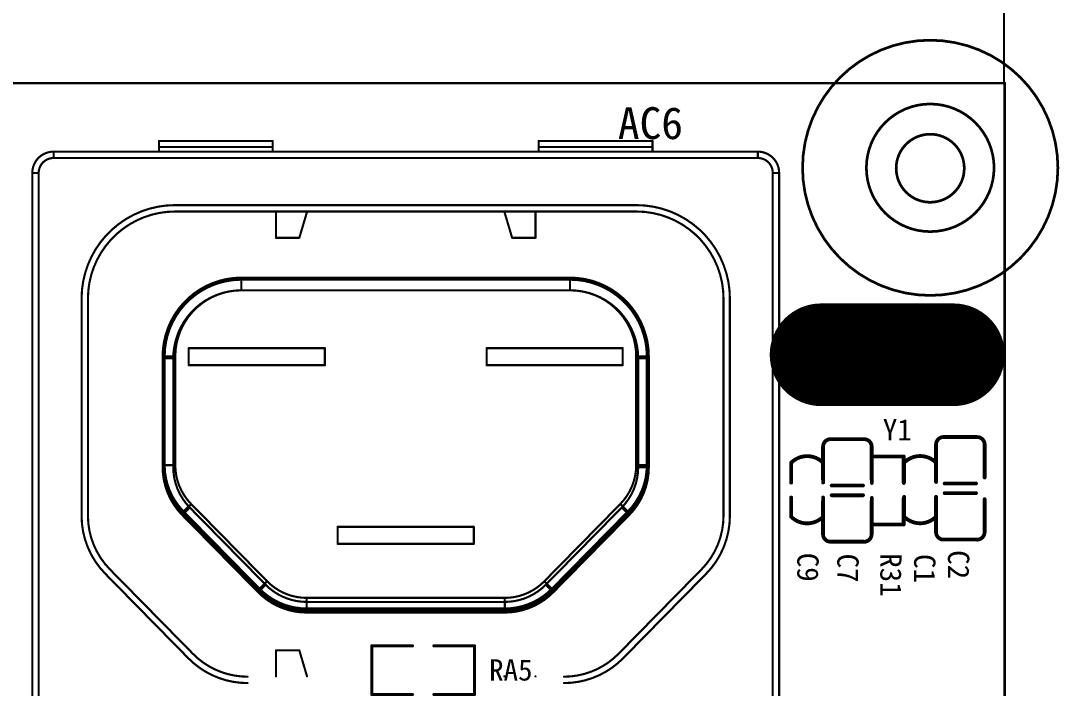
# Model space of a CAD drawing. Extents: x 780 to 1278, y 406 to 602.
# Drawn here: x 1119.8 to 1168.6, y 539.16 to 570.54 of the extents above; entities that cross this region are included whole.
import ezdxf

# ---------------------------------------------------------------- set-up
doc = ezdxf.new("R2010")
doc.units = 0
doc.header["$MEASUREMENT"] = 0
doc.layers.get('0').update_dxf_attribs({"linetype": 'CONTINUOUS'})
doc.layers.get('Defpoints').update_dxf_attribs({"linetype": 'CONTINUOUS'})
doc.layers.add('KEEPOUTLAYER', color=6, linetype='CONTINUOUS')
doc.layers.add('TOPOVERLAY', color=7, linetype='CONTINUOUS')
doc.styles.get("Standard").update_dxf_attribs({"font": ''})
doc.styles.get('Standard').set_extended_font_data('SimSun')
doc.dimstyles.get("Standard").update_dxf_attribs({"dimtxt": 0.18, "dimasz": 0.18, "dimexe": 0.18, "dimexo": 0.0625, "dimgap": 0.09, "dimtad": 0, "dimtih": 1, "dimtoh": 1, "dimdec": 4, "dimzin": 0, "dimdsep": 46, "dimtxsty": 'Standard', "dimcen": 0.09, "dimadec": 0, "dimazin": 0, "dimtfac": 1, "dimtdec": 4, "dimtofl": 0, "dimtmove": 0, "dimatfit": 0, "dimfxl": 1, "dimtolj": 1, "dimtzin": 0, "dimarcsym": 0})

# ---------------------------------------------------------------- blocks, each defined once
blk = doc.blocks.new('0603C_27')
at = {"layer": 'TOPOVERLAY', "const_width": 0.18}
for points in [[(-0.75, 1.283, -0.414214), (0.75, 1.283)], [(0.75, -1.257, -0.414214), (-0.75, -1.257)]]:
    blk.add_lwpolyline(points, format="xyb", dxfattribs=at)
for points in [[(-0.75, 1.283), (-0.75, 0.35)], [(0.75, 1.283), (0.75, 0.35)], [(-0.75, -0.35), (-0.75, -1.257)], [(0.75, -0.35), (0.75, -1.257)]]:
    blk.add_lwpolyline(points, dxfattribs=at)
at = {"layer": 'TOPOVERLAY', "const_width": 0.09}
for points in [[(-0.795, 1.283, 1), (-0.705, 1.283, 1)], [(-0.795, 1.283, 1), (-0.705, 1.283, 1)], [(0.705, 1.283, 1), (0.795, 1.283, 1)], [(0.705, 1.283, 1), (0.795, 1.283, 1)], [(-0.795, 0.35, 1), (-0.705, 0.35, 1)], [(0.705, 0.35, 1), (0.795, 0.35, 1)], [(-0.795, -0.35, 1), (-0.705, -0.35, 1)], [(0.705, -0.35, 1), (0.795, -0.35, 1)], [(-0.795, -1.257, 1), (-0.705, -1.257, 1)], [(-0.795, -1.257, 1), (-0.705, -1.257, 1)], [(0.705, -1.257, 1), (0.795, -1.257, 1)], [(0.705, -1.257, 1), (0.795, -1.257, 1)]]:
    blk.add_lwpolyline(points, format="xyb", close=True, dxfattribs=at)
blk = doc.blocks.new('0805C_28')
at = {"layer": 'TOPOVERLAY', "const_width": 0.178}
for points in [[(-2.41, 0.79, -0.414214), (-2.057, 1.143)], [(2.06, 1.14, -0.414214), (2.413, 0.787)], [(-2.06, -1.14, -0.414214), (-2.413, -0.787)], [(2.41, -0.79, -0.414214), (2.057, -1.143)]]:
    blk.add_lwpolyline(points, format="xyb", dxfattribs=at)
for points in [[(-2.057, 1.143), (-0.508, 1.143)], [(0.508, 1.143), (2.06, 1.143)], [(-2.41, 0.79), (-2.41, -0.785)], [(-0.229, 0.737), (-0.229, -0.737)], [(0.229, 0.737), (0.229, -0.737)], [(2.413, 0.787), (2.413, -0.787)], [(-2.06, -1.143), (-0.508, -1.143)], [(0.508, -1.143), (2.057, -1.143)]]:
    blk.add_lwpolyline(points, dxfattribs=at)
at = {"layer": 'TOPOVERLAY', "const_width": 0.0889}
for points in [[(-2.102, 1.143, 1), (-2.013, 1.143, 1)], [(-2.102, 1.143, 1), (-2.013, 1.143, 1)], [(-0.552, 1.143, 1), (-0.464, 1.143, 1)], [(0.464, 1.143, 1), (0.552, 1.143, 1)], [(2.016, 1.143, 1), (2.105, 1.143, 1)], [(2.016, 1.14, 1), (2.105, 1.14, 1)], [(-2.455, 0.79, 1), (-2.366, 0.79, 1)], [(-2.455, 0.79, 1), (-2.366, 0.79, 1)], [(-0.273, 0.737, 1), (-0.184, 0.737, 1)], [(0.184, 0.737, 1), (0.273, 0.737, 1)], [(2.369, 0.787, 1), (2.457, 0.787, 1)], [(2.369, 0.787, 1), (2.457, 0.787, 1)], [(-2.457, -0.787, 1), (-2.369, -0.787, 1)], [(-2.455, -0.785, 1), (-2.366, -0.785, 1)], [(-0.273, -0.737, 1), (-0.184, -0.737, 1)], [(0.184, -0.737, 1), (0.273, -0.737, 1)], [(2.366, -0.79, 1), (2.455, -0.79, 1)], [(2.369, -0.787, 1), (2.457, -0.787, 1)], [(-2.105, -1.14, 1), (-2.016, -1.14, 1)], [(-2.105, -1.143, 1), (-2.016, -1.143, 1)], [(-0.552, -1.143, 1), (-0.464, -1.143, 1)], [(0.464, -1.143, 1), (0.552, -1.143, 1)], [(2.013, -1.143, 1), (2.102, -1.143, 1)], [(2.013, -1.143, 1), (2.102, -1.143, 1)]]:
    blk.add_lwpolyline(points, format="xyb", close=True, dxfattribs=at)
blk = doc.blocks.new('0805C_33')
at = {"layer": 'TOPOVERLAY', "const_width": 0.178}
for points in [[(-2.41, 0.79, -0.414214), (-2.057, 1.143)], [(2.06, 1.14, -0.414214), (2.413, 0.787)], [(-2.06, -1.14, -0.414214), (-2.413, -0.787)], [(2.41, -0.79, -0.414214), (2.057, -1.143)]]:
    blk.add_lwpolyline(points, format="xyb", dxfattribs=at)
for points in [[(-2.057, 1.143), (-0.508, 1.143)], [(0.508, 1.143), (2.06, 1.143)], [(-2.41, 0.79), (-2.41, -0.785)], [(-0.229, 0.737), (-0.229, -0.737)], [(0.229, 0.737), (0.229, -0.737)], [(2.413, 0.787), (2.413, -0.787)], [(-2.06, -1.143), (-0.508, -1.143)], [(0.508, -1.143), (2.057, -1.143)]]:
    blk.add_lwpolyline(points, dxfattribs=at)
at = {"layer": 'TOPOVERLAY', "const_width": 0.0889}
for points in [[(-2.102, 1.143, 1), (-2.013, 1.143, 1)], [(-2.102, 1.143, 1), (-2.013, 1.143, 1)], [(-0.552, 1.143, 1), (-0.464, 1.143, 1)], [(0.464, 1.143, 1), (0.552, 1.143, 1)], [(2.016, 1.143, 1), (2.105, 1.143, 1)], [(2.016, 1.14, 1), (2.105, 1.14, 1)], [(-2.455, 0.79, 1), (-2.366, 0.79, 1)], [(-2.455, 0.79, 1), (-2.366, 0.79, 1)], [(-0.273, 0.737, 1), (-0.184, 0.737, 1)], [(0.184, 0.737, 1), (0.273, 0.737, 1)], [(2.369, 0.787, 1), (2.457, 0.787, 1)], [(2.369, 0.787, 1), (2.457, 0.787, 1)], [(-2.457, -0.787, 1), (-2.369, -0.787, 1)], [(-2.455, -0.785, 1), (-2.366, -0.785, 1)], [(-0.273, -0.737, 1), (-0.184, -0.737, 1)], [(0.184, -0.737, 1), (0.273, -0.737, 1)], [(2.366, -0.79, 1), (2.455, -0.79, 1)], [(2.369, -0.787, 1), (2.457, -0.787, 1)], [(-2.105, -1.14, 1), (-2.016, -1.14, 1)], [(-2.105, -1.143, 1), (-2.016, -1.143, 1)], [(-0.552, -1.143, 1), (-0.464, -1.143, 1)], [(0.464, -1.143, 1), (0.552, -1.143, 1)], [(2.013, -1.143, 1), (2.102, -1.143, 1)], [(2.013, -1.143, 1), (2.102, -1.143, 1)]]:
    blk.add_lwpolyline(points, format="xyb", close=True, dxfattribs=at)
blk = doc.blocks.new('0603C_35')
at = {"layer": 'TOPOVERLAY', "const_width": 0.18}
for points in [[(-0.75, 1.283, -0.414214), (0.75, 1.283)], [(0.75, -1.257, -0.414214), (-0.75, -1.257)]]:
    blk.add_lwpolyline(points, format="xyb", dxfattribs=at)
for points in [[(-0.75, 1.283), (-0.75, 0.35)], [(0.75, 1.283), (0.75, 0.35)], [(-0.75, -0.35), (-0.75, -1.257)], [(0.75, -0.35), (0.75, -1.257)]]:
    blk.add_lwpolyline(points, dxfattribs=at)
at = {"layer": 'TOPOVERLAY', "const_width": 0.09}
for points in [[(-0.795, 1.283, 1), (-0.705, 1.283, 1)], [(-0.795, 1.283, 1), (-0.705, 1.283, 1)], [(0.705, 1.283, 1), (0.795, 1.283, 1)], [(0.705, 1.283, 1), (0.795, 1.283, 1)], [(-0.795, 0.35, 1), (-0.705, 0.35, 1)], [(0.705, 0.35, 1), (0.795, 0.35, 1)], [(-0.795, -0.35, 1), (-0.705, -0.35, 1)], [(0.705, -0.35, 1), (0.795, -0.35, 1)], [(-0.795, -1.257, 1), (-0.705, -1.257, 1)], [(-0.795, -1.257, 1), (-0.705, -1.257, 1)], [(0.705, -1.257, 1), (0.795, -1.257, 1)], [(0.705, -1.257, 1), (0.795, -1.257, 1)]]:
    blk.add_lwpolyline(points, format="xyb", close=True, dxfattribs=at)
blk = doc.blocks.new('0603_128')
at = {"layer": 'TOPOVERLAY', "const_width": 0.178}
for points in [[(0.75, 1.6), (-0.75, 1.6)], [(-0.75, 1.6), (-0.75, 0.35)], [(0.75, 1.6), (0.75, 0.35)], [(-0.75, -0.35), (-0.75, -1.6)], [(0.75, -0.35), (0.75, -1.6)], [(0.75, -1.6), (-0.75, -1.6)]]:
    blk.add_lwpolyline(points, dxfattribs=at)
at = {"layer": 'TOPOVERLAY', "const_width": 0.0889}
for points in [[(-0.794, 1.6, 1), (-0.706, 1.6, 1)], [(-0.794, 1.6, 1), (-0.706, 1.6, 1)], [(0.706, 1.6, 1), (0.794, 1.6, 1)], [(0.706, 1.6, 1), (0.794, 1.6, 1)], [(-0.794, 0.35, 1), (-0.706, 0.35, 1)], [(0.706, 0.35, 1), (0.794, 0.35, 1)], [(-0.794, -0.35, 1), (-0.706, -0.35, 1)], [(0.706, -0.35, 1), (0.794, -0.35, 1)], [(-0.794, -1.6, 1), (-0.706, -1.6, 1)], [(-0.794, -1.6, 1), (-0.706, -1.6, 1)], [(0.706, -1.6, 1), (0.794, -1.6, 1)], [(0.706, -1.6, 1), (0.794, -1.6, 1)]]:
    blk.add_lwpolyline(points, format="xyb", close=True, dxfattribs=at)
blk = doc.blocks.new('0805_169')
at = {"layer": 'TOPOVERLAY', "const_width": 0.15}
for points in [[(-2.413, 1.143), (-0.508, 1.143)], [(-2.413, -1.143), (-2.413, 1.143)], [(0.508, 1.143), (2.413, 1.143)], [(2.413, -1.143), (2.413, 1.143)], [(-2.413, -1.143), (-0.508, -1.143)], [(0.508, -1.143), (2.413, -1.143)]]:
    blk.add_lwpolyline(points, dxfattribs=at)
at = {"layer": 'TOPOVERLAY', "const_width": 0.075}
for points in [[(-2.451, 1.143, 1), (-2.375, 1.143, 1)], [(-2.451, 1.143, 1), (-2.375, 1.143, 1)], [(-0.546, 1.143, 1), (-0.47, 1.143, 1)], [(0.47, 1.143, 1), (0.546, 1.143, 1)], [(2.375, 1.143, 1), (2.451, 1.143, 1)], [(2.375, 1.143, 1), (2.451, 1.143, 1)], [(-2.451, -1.143, 1), (-2.375, -1.143, 1)], [(-2.451, -1.143, 1), (-2.375, -1.143, 1)], [(-0.546, -1.143, 1), (-0.47, -1.143, 1)], [(0.47, -1.143, 1), (0.546, -1.143, 1)], [(2.375, -1.143, 1), (2.451, -1.143, 1)], [(2.375, -1.143, 1), (2.451, -1.143, 1)]]:
    blk.add_lwpolyline(points, format="xyb", close=True, dxfattribs=at)
blk = doc.blocks.new('XTAL_2_196')
at = {"layer": 'TOPOVERLAY', "const_width": 0.254}
for points in [[(-3.073, -2.286, -1), (-3.073, 2.286)], [(3.15, 2.286, -1), (3.15, -2.286)]]:
    blk.add_lwpolyline(points, format="xyb", dxfattribs=at)
at = {"layer": 'TOPOVERLAY'}
for points, const_width in [([(2.896, 0), (-2.845, 0)], 4.826), ([(3.15, 2.286), (-3.073, 2.286)], 0.254), ([(3.15, -2.286), (-3.073, -2.286)], 0.254)]:
    blk.add_lwpolyline(points, dxfattribs=dict(at, const_width=const_width))
for points, const_width in [([(-4.051, 0, 1), (-1.638, 0, 1)], 2.413), ([(-3.137, 2.286, 1), (-3.01, 2.286, 1)], 0.127), ([(-3.137, 2.286, 1), (-3.01, 2.286, 1)], 0.127), ([(1.689, 0, 1), (4.102, 0, 1)], 2.413), ([(3.086, 2.286, 1), (3.213, 2.286, 1)], 0.127), ([(3.086, 2.286, 1), (3.213, 2.286, 1)], 0.127), ([(-3.137, -2.286, 1), (-3.01, -2.286, 1)], 0.127), ([(-3.137, -2.286, 1), (-3.01, -2.286, 1)], 0.127), ([(3.086, -2.286, 1), (3.213, -2.286, 1)], 0.127), ([(3.086, -2.286, 1), (3.213, -2.286, 1)], 0.127)]:
    blk.add_lwpolyline(points, format="xyb", close=True, dxfattribs=dict(at, const_width=const_width))
blk = doc.blocks.new('_Open90')
at = {"color": 0, "linetype": 'ByBlock', "lineweight": -2}
for p, q in [((0, 0), (-1, 0)), ((-0.5, 0.5), (0, 0)), ((0, 0), (-0.5, -0.5))]:
    blk.add_line(p, q, dxfattribs=at)
blk = doc.blocks.new('*D1080')
at = {"color": 0, "linetype": 'Continuous', "lineweight": -2}
for p, q in [((830.938, 567.641), (830.938, 576.695)), ((1166.016, 567.633), (1166.016, 576.695))]:
    blk.add_line(p, q, dxfattribs=at)
at = {"color": 6, "linetype": 'Continuous', "lineweight": -2}
for p, q in [((831.118, 576.515), (996.006, 576.515)), ((1165.836, 576.515), (1000.948, 576.515))]:
    blk.add_line(p, q, dxfattribs=at)
at = {"layer": 'Defpoints', "color": 0, "linetype": 'Continuous'}
for p in [(1166.016, 576.515), (830.938, 567.578), (1166.016, 567.571)]:
    blk.add_point(p, dxfattribs=at)
at = {"color": 6, "linetype": 'Continuous', "lineweight": -2, "xscale": 0.18, "yscale": 0.18, "zscale": 0.18, "rotation": 180}
blk.add_blockref('_Open90', (830.938, 576.515), dxfattribs=at)
at = {"color": 6, "linetype": 'Continuous', "lineweight": -2, "xscale": 0.18, "yscale": 0.18, "zscale": 0.18}
blk.add_blockref('_Open90', (1166.016, 576.515), dxfattribs=at)
at = {"color": 6, "linetype": 'Continuous', "insert": (998.477, 576.515), "char_height": 1.5, "attachment_point": 5}
blk.add_mtext('\\A1;335', dxfattribs=at)

msp = doc.modelspace()

# ---------------------------------------------------------------- linework, layer by layer
at = {"layer": 'KEEPOUTLAYER'}
for points, const_width in [([(831.04, 567.611), (1166.04, 567.611)], 0.1), ([(1166.04, 521.611), (1166.04, 567.611)], 0.127)]:
    msp.add_lwpolyline(points, dxfattribs=dict(at, const_width=const_width))
for points, const_width in [([(1166.008, 567.611, 1), (1166.072, 567.611, 1)], 0.0635), ([(1166.015, 567.611, 1), (1166.065, 567.611, 1)], 0.05), ([(1164.14, 563.611, 1), (1160.94, 563.611, 1)], 0.127), ([(1160.908, 563.611, 1), (1160.972, 563.611, 1)], 0.0635), ([(1164.108, 563.611, 1), (1164.172, 563.611, 1)], 0.0635)]:
    msp.add_lwpolyline(points, format="xyb", close=True, dxfattribs=dict(at, const_width=const_width))
at = {"layer": 'TOPOVERLAY'}
for points, const_width in [([(1168.54, 563.631, 1), (1156.54, 563.631, 1)], 0.127), ([(1165.54, 563.631, 1), (1159.54, 563.631, 1)], 0.127), ([(1126.265, 564.891, 1), (1126.315, 564.891, 1)], 0.05), ([(1126.265, 564.891, 1), (1126.315, 564.891, 1)], 0.05), ([(1131.615, 564.891, 1), (1131.665, 564.891, 1)], 0.05), ([(1131.615, 564.891, 1), (1131.665, 564.891, 1)], 0.05), ([(1144.115, 564.891, 1), (1144.165, 564.891, 1)], 0.05), ([(1144.115, 564.891, 1), (1144.165, 564.891, 1)], 0.05), ([(1149.465, 564.891, 1), (1149.515, 564.891, 1)], 0.05), ([(1149.465, 564.891, 1), (1149.515, 564.891, 1)], 0.05), ([(1121.315, 564.391, 1), (1121.365, 564.391, 1)], 0.05), ([(1121.315, 564.391, 1), (1121.365, 564.391, 1)], 0.05), ([(1121.315, 564.391, 1), (1121.365, 564.391, 1)], 0.05), ([(1126.265, 564.611, 1), (1126.315, 564.611, 1)], 0.05), ([(1126.265, 564.391, 1), (1126.315, 564.391, 1)], 0.05), ([(1131.615, 564.611, 1), (1131.665, 564.611, 1)], 0.05), ([(1131.615, 564.391, 1), (1131.665, 564.391, 1)], 0.05), ([(1144.115, 564.611, 1), (1144.165, 564.611, 1)], 0.05), ([(1144.115, 564.391, 1), (1144.165, 564.391, 1)], 0.05), ([(1149.465, 564.611, 1), (1149.515, 564.611, 1)], 0.05), ([(1149.465, 564.391, 1), (1149.515, 564.391, 1)], 0.05), ([(1154.415, 564.391, 1), (1154.465, 564.391, 1)], 0.05), ([(1154.415, 564.391, 1), (1154.465, 564.391, 1)], 0.05), ([(1154.415, 564.391, 1), (1154.465, 564.391, 1)], 0.05), ([(1121.315, 564.091, 1), (1121.365, 564.091, 1)], 0.05), ([(1121.315, 564.091, 1), (1121.365, 564.091, 1)], 0.05), ([(1121.315, 564.091, 1), (1121.365, 564.091, 1)], 0.05), ([(1154.415, 564.091, 1), (1154.465, 564.091, 1)], 0.05), ([(1154.415, 564.091, 1), (1154.465, 564.091, 1)], 0.05), ([(1154.415, 564.091, 1), (1154.465, 564.091, 1)], 0.05), ([(1120.315, 563.391, 1), (1120.365, 563.391, 1)], 0.05), ([(1120.315, 563.391, 1), (1120.365, 563.391, 1)], 0.05), ([(1120.315, 563.391, 1), (1120.365, 563.391, 1)], 0.05), ([(1120.615, 563.391, 1), (1120.665, 563.391, 1)], 0.05), ([(1120.615, 563.391, 1), (1120.665, 563.391, 1)], 0.05), ([(1120.615, 563.391, 1), (1120.665, 563.391, 1)], 0.05), ([(1155.115, 563.391, 1), (1155.165, 563.391, 1)], 0.05), ([(1155.115, 563.391, 1), (1155.165, 563.391, 1)], 0.05), ([(1155.115, 563.391, 1), (1155.165, 563.391, 1)], 0.05), ([(1155.415, 563.391, 1), (1155.465, 563.391, 1)], 0.05), ([(1155.415, 563.391, 1), (1155.465, 563.391, 1)], 0.05), ([(1155.415, 563.391, 1), (1155.465, 563.391, 1)], 0.05), ([(1156.508, 563.631, 1), (1156.572, 563.631, 1)], 0.0635), ([(1159.508, 563.631, 1), (1159.572, 563.631, 1)], 0.0635), ([(1165.508, 563.631, 1), (1165.572, 563.631, 1)], 0.0635), ([(1168.508, 563.631, 1), (1168.572, 563.631, 1)], 0.0635), ([(1127.025, 561.876, 1), (1127.075, 561.876, 1)], 0.05), ([(1127.025, 561.876, 1), (1127.075, 561.876, 1)], 0.05), ([(1148.705, 561.876, 1), (1148.755, 561.876, 1)], 0.05), ([(1148.705, 561.876, 1), (1148.755, 561.876, 1)], 0.05), ([(1127.025, 561.576, 1), (1127.075, 561.576, 1)], 0.05), ([(1127.025, 561.576, 1), (1127.075, 561.576, 1)], 0.05), ([(1131.765, 561.562, 1), (1131.815, 561.562, 1)], 0.05), ([(1133.227, 561.562, 1), (1133.277, 561.562, 1)], 0.05), ([(1142.503, 561.562, 1), (1142.553, 561.562, 1)], 0.05), ([(1143.965, 561.562, 1), (1144.015, 561.562, 1)], 0.05), ([(1148.705, 561.576, 1), (1148.755, 561.576, 1)], 0.05), ([(1148.705, 561.576, 1), (1148.755, 561.576, 1)], 0.05), ([(1131.765, 560.341, 1), (1131.815, 560.341, 1)], 0.05), ([(1131.765, 560.341, 1), (1131.815, 560.341, 1)], 0.05), ([(1132.865, 560.341, 1), (1132.915, 560.341, 1)], 0.05), ([(1132.865, 560.341, 1), (1132.915, 560.341, 1)], 0.05), ([(1142.865, 560.341, 1), (1142.915, 560.341, 1)], 0.05), ([(1142.865, 560.341, 1), (1142.915, 560.341, 1)], 0.05), ([(1143.965, 560.341, 1), (1144.015, 560.341, 1)], 0.05), ([(1143.965, 560.341, 1), (1144.015, 560.341, 1)], 0.05), ([(1130.14, 558.466, 1), (1130.19, 558.466, 1)], 0.05), ([(1130.14, 558.466, 1), (1130.19, 558.466, 1)], 0.05), ([(1130.14, 558.466, 1), (1130.19, 558.466, 1)], 0.05), ([(1130.14, 558.371, 1), (1130.19, 558.371, 1)], 0.05), ([(1130.14, 558.371, 1), (1130.19, 558.371, 1)], 0.05), ([(1130.14, 558.371, 1), (1130.19, 558.371, 1)], 0.05), ([(1130.14, 558.371, 1), (1130.19, 558.371, 1)], 0.05), ([(1130.14, 558.371, 1), (1130.19, 558.371, 1)], 0.05), ([(1145.59, 558.466, 1), (1145.64, 558.466, 1)], 0.05), ([(1145.59, 558.466, 1), (1145.64, 558.466, 1)], 0.05), ([(1145.59, 558.466, 1), (1145.64, 558.466, 1)], 0.05), ([(1145.59, 558.371, 1), (1145.64, 558.371, 1)], 0.05), ([(1145.59, 558.371, 1), (1145.64, 558.371, 1)], 0.05), ([(1145.59, 558.371, 1), (1145.64, 558.371, 1)], 0.05), ([(1145.59, 558.371, 1), (1145.64, 558.371, 1)], 0.05), ([(1145.59, 558.371, 1), (1145.64, 558.371, 1)], 0.05), ([(1130.14, 557.871, 1), (1130.19, 557.871, 1)], 0.05), ([(1130.14, 557.871, 1), (1130.19, 557.871, 1)], 0.05), ([(1130.14, 557.871, 1), (1130.19, 557.871, 1)], 0.05), ([(1130.14, 557.871, 1), (1130.19, 557.871, 1)], 0.05), ([(1130.14, 557.871, 1), (1130.19, 557.871, 1)], 0.05), ([(1130.14, 557.871, 1), (1130.19, 557.871, 1)], 0.05), ([(1145.59, 557.871, 1), (1145.64, 557.871, 1)], 0.05), ([(1145.59, 557.871, 1), (1145.64, 557.871, 1)], 0.05), ([(1145.59, 557.871, 1), (1145.64, 557.871, 1)], 0.05), ([(1145.59, 557.871, 1), (1145.64, 557.871, 1)], 0.05), ([(1145.59, 557.871, 1), (1145.64, 557.871, 1)], 0.05), ([(1145.59, 557.871, 1), (1145.64, 557.871, 1)], 0.05), ([(1122.63, 557.481, 1), (1122.68, 557.481, 1)], 0.05), ([(1122.63, 557.481, 1), (1122.68, 557.481, 1)], 0.05), ([(1122.93, 557.481, 1), (1122.98, 557.481, 1)], 0.05), ([(1122.93, 557.481, 1), (1122.98, 557.481, 1)], 0.05), ([(1152.8, 557.481, 1), (1152.85, 557.481, 1)], 0.05), ([(1152.8, 557.481, 1), (1152.85, 557.481, 1)], 0.05), ([(1153.1, 557.481, 1), (1153.15, 557.481, 1)], 0.05), ([(1153.1, 557.481, 1), (1153.15, 557.481, 1)], 0.05), ([(1127.665, 555.151, 1), (1127.715, 555.151, 1)], 0.05), ([(1127.665, 555.151, 1), (1127.715, 555.151, 1)], 0.05), ([(1134.065, 555.151, 1), (1134.115, 555.151, 1)], 0.05), ([(1134.065, 555.151, 1), (1134.115, 555.151, 1)], 0.05), ([(1141.665, 555.151, 1), (1141.715, 555.151, 1)], 0.05), ([(1141.665, 555.151, 1), (1141.715, 555.151, 1)], 0.05), ([(1148.065, 555.151, 1), (1148.115, 555.151, 1)], 0.05), ([(1148.065, 555.151, 1), (1148.115, 555.151, 1)], 0.05), ([(1126.44, 554.766, 1), (1126.49, 554.766, 1)], 0.05), ([(1126.44, 554.766, 1), (1126.49, 554.766, 1)], 0.05), ([(1126.44, 554.766, 1), (1126.49, 554.766, 1)], 0.05), ([(1126.44, 554.671, 1), (1126.49, 554.671, 1)], 0.05), ([(1126.44, 554.671, 1), (1126.49, 554.671, 1)], 0.05), ([(1126.44, 554.671, 1), (1126.49, 554.671, 1)], 0.05), ([(1126.534, 554.766, 1), (1126.584, 554.766, 1)], 0.05), ([(1126.534, 554.766, 1), (1126.584, 554.766, 1)], 0.05), ([(1126.94, 554.671, 1), (1126.99, 554.671, 1)], 0.05), ([(1126.94, 554.671, 1), (1126.99, 554.671, 1)], 0.05), ([(1126.94, 554.671, 1), (1126.99, 554.671, 1)], 0.05), ([(1127.034, 554.766, 1), (1127.084, 554.766, 1)], 0.05), ([(1127.034, 554.766, 1), (1127.084, 554.766, 1)], 0.05), ([(1127.034, 554.766, 1), (1127.084, 554.766, 1)], 0.05), ([(1148.696, 554.766, 1), (1148.746, 554.766, 1)], 0.05), ([(1148.696, 554.766, 1), (1148.746, 554.766, 1)], 0.05), ([(1148.696, 554.766, 1), (1148.746, 554.766, 1)], 0.05), ([(1148.79, 554.671, 1), (1148.84, 554.671, 1)], 0.05), ([(1148.79, 554.671, 1), (1148.84, 554.671, 1)], 0.05), ([(1148.79, 554.671, 1), (1148.84, 554.671, 1)], 0.05), ([(1149.196, 554.766, 1), (1149.246, 554.766, 1)], 0.05), ([(1149.196, 554.766, 1), (1149.246, 554.766, 1)], 0.05), ([(1149.29, 554.766, 1), (1149.34, 554.766, 1)], 0.05), ([(1149.29, 554.766, 1), (1149.34, 554.766, 1)], 0.05), ([(1149.29, 554.766, 1), (1149.34, 554.766, 1)], 0.05), ([(1149.29, 554.671, 1), (1149.34, 554.671, 1)], 0.05), ([(1149.29, 554.671, 1), (1149.34, 554.671, 1)], 0.05), ([(1149.29, 554.671, 1), (1149.34, 554.671, 1)], 0.05), ([(1127.665, 554.351, 1), (1127.715, 554.351, 1)], 0.05), ([(1127.665, 554.351, 1), (1127.715, 554.351, 1)], 0.05), ([(1134.065, 554.351, 1), (1134.115, 554.351, 1)], 0.05), ([(1134.065, 554.351, 1), (1134.115, 554.351, 1)], 0.05), ([(1141.665, 554.351, 1), (1141.715, 554.351, 1)], 0.05), ([(1141.665, 554.351, 1), (1141.715, 554.351, 1)], 0.05), ([(1148.065, 554.351, 1), (1148.115, 554.351, 1)], 0.05), ([(1148.065, 554.351, 1), (1148.115, 554.351, 1)], 0.05), ([(1126.44, 549.65, 1), (1126.49, 549.65, 1)], 0.05), ([(1126.44, 549.65, 1), (1126.49, 549.65, 1)], 0.05), ([(1126.44, 549.65, 1), (1126.49, 549.65, 1)], 0.05), ([(1126.44, 549.551, 1), (1126.49, 549.551, 1)], 0.05), ([(1126.44, 549.551, 1), (1126.49, 549.551, 1)], 0.05), ([(1126.534, 549.65, 1), (1126.584, 549.65, 1)], 0.05), ([(1126.534, 549.65, 1), (1126.584, 549.65, 1)], 0.05), ([(1126.94, 549.551, 1), (1126.99, 549.551, 1)], 0.05), ([(1126.94, 549.551, 1), (1126.99, 549.551, 1)], 0.05), ([(1127.034, 549.65, 1), (1127.084, 549.65, 1)], 0.05), ([(1127.034, 549.65, 1), (1127.084, 549.65, 1)], 0.05), ([(1127.034, 549.65, 1), (1127.084, 549.65, 1)], 0.05), ([(1148.696, 549.65, 1), (1148.746, 549.65, 1)], 0.05), ([(1148.696, 549.65, 1), (1148.746, 549.65, 1)], 0.05), ([(1148.696, 549.65, 1), (1148.746, 549.65, 1)], 0.05), ([(1148.79, 549.551, 1), (1148.84, 549.551, 1)], 0.05), ([(1148.79, 549.551, 1), (1148.84, 549.551, 1)], 0.05), ([(1148.79, 549.551, 1), (1148.84, 549.551, 1)], 0.05), ([(1149.196, 549.65, 1), (1149.246, 549.65, 1)], 0.05), ([(1149.196, 549.65, 1), (1149.246, 549.65, 1)], 0.05), ([(1149.29, 549.65, 1), (1149.34, 549.65, 1)], 0.05), ([(1149.29, 549.65, 1), (1149.34, 549.65, 1)], 0.05), ([(1149.29, 549.65, 1), (1149.34, 549.65, 1)], 0.05), ([(1149.29, 549.551, 1), (1149.34, 549.551, 1)], 0.05), ([(1149.29, 549.551, 1), (1149.34, 549.551, 1)], 0.05), ([(1149.29, 549.551, 1), (1149.34, 549.551, 1)], 0.05), ([(1127.714, 547.659, 1), (1127.764, 547.659, 1)], 0.05), ([(1127.714, 547.659, 1), (1127.764, 547.659, 1)], 0.05), ([(1127.714, 547.659, 1), (1127.764, 547.659, 1)], 0.05), ([(1127.781, 547.823, 1), (1127.831, 547.823, 1)], 0.05), ([(1127.781, 547.823, 1), (1127.831, 547.823, 1)], 0.05), ([(1127.781, 547.823, 1), (1127.831, 547.823, 1)], 0.05), ([(1147.948, 547.823, 1), (1147.998, 547.823, 1)], 0.05), ([(1147.948, 547.823, 1), (1147.998, 547.823, 1)], 0.05), ([(1147.948, 547.823, 1), (1147.998, 547.823, 1)], 0.05), ([(1148.016, 547.659, 1), (1148.066, 547.659, 1)], 0.05), ([(1148.016, 547.659, 1), (1148.066, 547.659, 1)], 0.05), ([(1148.016, 547.659, 1), (1148.066, 547.659, 1)], 0.05), ([(1122.63, 547.273, 1), (1122.68, 547.273, 1)], 0.05), ([(1122.63, 547.273, 1), (1122.68, 547.273, 1)], 0.05), ([(1122.93, 547.273, 1), (1122.98, 547.273, 1)], 0.05), ([(1122.93, 547.273, 1), (1122.98, 547.273, 1)], 0.05), ([(1127.357, 547.407, 1), (1127.407, 547.407, 1)], 0.05), ([(1127.357, 547.407, 1), (1127.407, 547.407, 1)], 0.05), ([(1127.357, 547.407, 1), (1127.407, 547.407, 1)], 0.05), ([(1127.357, 547.309, 1), (1127.407, 547.309, 1)], 0.05), ([(1127.357, 547.309, 1), (1127.407, 547.309, 1)], 0.05), ([(1127.357, 547.309, 1), (1127.407, 547.309, 1)], 0.05), ([(1127.425, 547.473, 1), (1127.475, 547.473, 1)], 0.05), ([(1127.425, 547.473, 1), (1127.475, 547.473, 1)], 0.05), ([(1148.305, 547.473, 1), (1148.355, 547.473, 1)], 0.05), ([(1148.305, 547.473, 1), (1148.355, 547.473, 1)], 0.05), ([(1148.372, 547.407, 1), (1148.422, 547.407, 1)], 0.05), ([(1148.372, 547.407, 1), (1148.422, 547.407, 1)], 0.05), ([(1148.372, 547.407, 1), (1148.422, 547.407, 1)], 0.05), ([(1148.372, 547.309, 1), (1148.422, 547.309, 1)], 0.05), ([(1148.372, 547.309, 1), (1148.422, 547.309, 1)], 0.05), ([(1148.372, 547.309, 1), (1148.422, 547.309, 1)], 0.05), ([(1152.8, 547.273, 1), (1152.85, 547.273, 1)], 0.05), ([(1152.8, 547.273, 1), (1152.85, 547.273, 1)], 0.05), ([(1153.1, 547.273, 1), (1153.15, 547.273, 1)], 0.05), ([(1153.1, 547.273, 1), (1153.15, 547.273, 1)], 0.05), ([(1134.665, 546.751, 1), (1134.715, 546.751, 1)], 0.05), ([(1134.665, 546.751, 1), (1134.715, 546.751, 1)], 0.05), ([(1141.065, 546.751, 1), (1141.115, 546.751, 1)], 0.05), ([(1141.065, 546.751, 1), (1141.115, 546.751, 1)], 0.05), ([(1134.665, 545.951, 1), (1134.715, 545.951, 1)], 0.05), ([(1134.665, 545.951, 1), (1134.715, 545.951, 1)], 0.05), ([(1141.065, 545.951, 1), (1141.115, 545.951, 1)], 0.05), ([(1141.065, 545.951, 1), (1141.115, 545.951, 1)], 0.05), ([(1123.96, 544.753, 1), (1124.01, 544.753, 1)], 0.05), ([(1123.96, 544.753, 1), (1124.01, 544.753, 1)], 0.05), ([(1151.769, 544.753, 1), (1151.819, 544.753, 1)], 0.05), ([(1151.769, 544.753, 1), (1151.819, 544.753, 1)], 0.05), ([(1123.747, 544.542, 1), (1123.797, 544.542, 1)], 0.05), ([(1123.747, 544.542, 1), (1123.797, 544.542, 1)], 0.05), ([(1131.353, 544.189, 1), (1131.403, 544.189, 1)], 0.05), ([(1131.353, 544.189, 1), (1131.403, 544.189, 1)], 0.05), ([(1131.353, 544.189, 1), (1131.403, 544.189, 1)], 0.05), ([(1144.377, 544.189, 1), (1144.427, 544.189, 1)], 0.05), ([(1144.377, 544.189, 1), (1144.427, 544.189, 1)], 0.05), ([(1144.377, 544.189, 1), (1144.427, 544.189, 1)], 0.05), ([(1151.983, 544.542, 1), (1152.033, 544.542, 1)], 0.05), ([(1151.983, 544.542, 1), (1152.033, 544.542, 1)], 0.05), ([(1130.925, 543.679, 1), (1130.975, 543.679, 1)], 0.05), ([(1130.925, 543.679, 1), (1130.975, 543.679, 1)], 0.05), ([(1130.925, 543.679, 1), (1130.975, 543.679, 1)], 0.05), ([(1130.929, 543.773, 1), (1130.979, 543.773, 1)], 0.05), ([(1130.929, 543.773, 1), (1130.979, 543.773, 1)], 0.05), ([(1130.929, 543.773, 1), (1130.979, 543.773, 1)], 0.05), ([(1130.996, 543.839, 1), (1131.046, 543.839, 1)], 0.05), ([(1130.996, 543.839, 1), (1131.046, 543.839, 1)], 0.05), ([(1131.281, 544.029, 1), (1131.331, 544.029, 1)], 0.05), ([(1131.281, 544.029, 1), (1131.331, 544.029, 1)], 0.05), ([(1131.281, 544.029, 1), (1131.331, 544.029, 1)], 0.05), ([(1144.448, 544.029, 1), (1144.498, 544.029, 1)], 0.05), ([(1144.448, 544.029, 1), (1144.498, 544.029, 1)], 0.05), ([(1144.448, 544.029, 1), (1144.498, 544.029, 1)], 0.05), ([(1144.734, 543.839, 1), (1144.784, 543.839, 1)], 0.05), ([(1144.734, 543.839, 1), (1144.784, 543.839, 1)], 0.05), ([(1144.801, 543.773, 1), (1144.851, 543.773, 1)], 0.05), ([(1144.801, 543.773, 1), (1144.851, 543.773, 1)], 0.05), ([(1144.801, 543.773, 1), (1144.851, 543.773, 1)], 0.05), ([(1144.805, 543.679, 1), (1144.855, 543.679, 1)], 0.05), ([(1144.805, 543.679, 1), (1144.855, 543.679, 1)], 0.05), ([(1144.805, 543.679, 1), (1144.855, 543.679, 1)], 0.05), ([(1133.207, 543.221, 1), (1133.257, 543.221, 1)], 0.05), ([(1133.207, 543.221, 1), (1133.257, 543.221, 1)], 0.05), ([(1133.207, 543.221, 1), (1133.257, 543.221, 1)], 0.05), ([(1133.211, 543.41, 1), (1133.261, 543.41, 1)], 0.05), ([(1133.211, 543.41, 1), (1133.261, 543.41, 1)], 0.05), ([(1133.211, 543.41, 1), (1133.261, 543.41, 1)], 0.05), ([(1142.519, 543.41, 1), (1142.569, 543.41, 1)], 0.05), ([(1142.519, 543.41, 1), (1142.569, 543.41, 1)], 0.05), ([(1142.519, 543.41, 1), (1142.569, 543.41, 1)], 0.05), ([(1142.523, 543.221, 1), (1142.573, 543.221, 1)], 0.05), ([(1142.523, 543.221, 1), (1142.573, 543.221, 1)], 0.05), ([(1142.523, 543.221, 1), (1142.573, 543.221, 1)], 0.05), ([(1133.207, 542.721, 1), (1133.257, 542.721, 1)], 0.05), ([(1133.207, 542.721, 1), (1133.257, 542.721, 1)], 0.05), ([(1133.207, 542.721, 1), (1133.257, 542.721, 1)], 0.05), ([(1133.211, 542.91, 1), (1133.261, 542.91, 1)], 0.05), ([(1133.211, 542.91, 1), (1133.261, 542.91, 1)], 0.05), ([(1133.211, 542.816, 1), (1133.261, 542.816, 1)], 0.05), ([(1133.211, 542.816, 1), (1133.261, 542.816, 1)], 0.05), ([(1133.211, 542.816, 1), (1133.261, 542.816, 1)], 0.05), ([(1142.519, 542.91, 1), (1142.569, 542.91, 1)], 0.05), ([(1142.519, 542.91, 1), (1142.569, 542.91, 1)], 0.05), ([(1142.519, 542.816, 1), (1142.569, 542.816, 1)], 0.05), ([(1142.519, 542.816, 1), (1142.569, 542.816, 1)], 0.05), ([(1142.519, 542.816, 1), (1142.569, 542.816, 1)], 0.05), ([(1142.523, 542.721, 1), (1142.573, 542.721, 1)], 0.05), ([(1142.523, 542.721, 1), (1142.573, 542.721, 1)], 0.05), ([(1142.523, 542.721, 1), (1142.573, 542.721, 1)], 0.05), ([(1127.864, 540.781, 1), (1127.914, 540.781, 1)], 0.05), ([(1127.864, 540.781, 1), (1127.914, 540.781, 1)], 0.05), ([(1131.765, 540.941, 1), (1131.815, 540.941, 1)], 0.05), ([(1131.765, 540.941, 1), (1131.815, 540.941, 1)], 0.05), ([(1132.865, 540.941, 1), (1132.915, 540.941, 1)], 0.05), ([(1132.865, 540.941, 1), (1132.915, 540.941, 1)], 0.05), ([(1147.866, 540.781, 1), (1147.916, 540.781, 1)], 0.05), ([(1147.866, 540.781, 1), (1147.916, 540.781, 1)], 0.05), ([(1127.65, 540.57, 1), (1127.7, 540.57, 1)], 0.05), ([(1127.65, 540.57, 1), (1127.7, 540.57, 1)], 0.05), ([(1148.08, 540.57, 1), (1148.13, 540.57, 1)], 0.05), ([(1148.08, 540.57, 1), (1148.13, 540.57, 1)], 0.05), ([(1130.428, 539.705, 1), (1130.478, 539.705, 1)], 0.05), ([(1130.428, 539.705, 1), (1130.478, 539.705, 1)], 0.05), ([(1130.428, 539.405, 1), (1130.478, 539.405, 1)], 0.05), ([(1130.428, 539.405, 1), (1130.478, 539.405, 1)], 0.05), ([(1131.765, 539.72, 1), (1131.815, 539.72, 1)], 0.05), ([(1133.227, 539.72, 1), (1133.277, 539.72, 1)], 0.05), ([(1142.503, 539.72, 1), (1142.553, 539.72, 1)], 0.05), ([(1143.965, 539.72, 1), (1144.015, 539.72, 1)], 0.05), ([(1145.302, 539.705, 1), (1145.352, 539.705, 1)], 0.05), ([(1145.302, 539.705, 1), (1145.352, 539.705, 1)], 0.05), ([(1145.302, 539.405, 1), (1145.352, 539.405, 1)], 0.05), ([(1145.302, 539.405, 1), (1145.352, 539.405, 1)], 0.05)]:
    msp.add_lwpolyline(points, format="xyb", close=True, dxfattribs=dict(at, const_width=const_width))
at = {"layer": 'TOPOVERLAY', "const_width": 0.1}
for points in [[(1126.29, 564.391), (1126.29, 564.891)], [(1126.29, 564.891), (1131.64, 564.891)], [(1131.64, 564.391), (1131.64, 564.891)], [(1144.14, 564.391), (1144.14, 564.891)], [(1144.14, 564.891), (1149.49, 564.891)], [(1149.49, 564.391), (1149.49, 564.891)], [(1121.34, 564.091), (1121.34, 564.391)], [(1121.34, 564.391), (1154.44, 564.391)], [(1126.29, 564.611), (1131.64, 564.611)], [(1144.14, 564.611), (1149.49, 564.611)], [(1154.44, 564.091), (1154.44, 564.391)], [(1121.34, 564.091), (1154.44, 564.091)], [(1120.34, 537.891), (1120.34, 563.391)], [(1120.34, 563.391), (1120.64, 563.391)], [(1120.64, 537.891), (1120.64, 563.391)], [(1155.14, 537.891), (1155.14, 563.391)], [(1155.14, 563.391), (1155.44, 563.391)], [(1155.44, 537.891), (1155.44, 563.391)], [(1127.05, 561.876), (1148.73, 561.876)], [(1127.05, 561.576), (1148.73, 561.576)], [(1131.79, 560.341), (1131.79, 561.562)], [(1132.89, 560.341), (1133.252, 561.562)], [(1142.528, 561.562), (1142.89, 560.341)], [(1143.99, 560.341), (1143.99, 561.562)], [(1131.79, 560.341), (1132.89, 560.341)], [(1142.89, 560.341), (1143.99, 560.341)], [(1130.165, 557.871), (1130.165, 558.466)], [(1130.165, 558.466), (1145.615, 558.466)], [(1130.165, 558.371), (1145.615, 558.371)], [(1130.165, 557.871), (1130.165, 558.371)], [(1130.165, 558.371), (1145.615, 558.371)], [(1145.615, 557.871), (1145.615, 558.466)], [(1145.615, 557.871), (1145.615, 558.371)], [(1130.165, 557.871), (1145.615, 557.871)], [(1130.165, 557.871), (1145.615, 557.871)], [(1122.655, 547.273), (1122.655, 557.481)], [(1122.955, 547.273), (1122.955, 557.481)], [(1152.825, 547.273), (1152.825, 557.481)], [(1153.125, 547.273), (1153.125, 557.481)], [(1127.69, 554.351), (1127.69, 555.151)], [(1127.69, 555.151), (1134.09, 555.151)], [(1134.09, 554.351), (1134.09, 555.151)], [(1141.69, 554.351), (1141.69, 555.151)], [(1141.69, 555.151), (1148.09, 555.151)], [(1148.09, 554.351), (1148.09, 555.151)], [(1126.465, 549.65), (1126.465, 554.766)], [(1126.465, 554.766), (1127.059, 554.766)], [(1126.465, 549.551), (1126.465, 554.671)], [(1126.465, 554.671), (1126.965, 554.671)], [(1126.559, 549.65), (1126.559, 554.766)], [(1126.965, 549.551), (1126.965, 554.671)], [(1127.059, 549.65), (1127.059, 554.766)], [(1148.721, 549.65), (1148.721, 554.766)], [(1148.721, 554.766), (1149.315, 554.766)], [(1148.815, 549.551), (1148.815, 554.671)], [(1148.815, 554.671), (1149.315, 554.671)], [(1149.221, 549.65), (1149.221, 554.766)], [(1149.315, 549.65), (1149.315, 554.766)], [(1149.315, 549.551), (1149.315, 554.671)], [(1127.69, 554.351), (1134.09, 554.351)], [(1141.69, 554.351), (1148.09, 554.351)], [(1126.465, 549.65), (1127.059, 549.65)], [(1148.721, 549.65), (1149.315, 549.65)], [(1148.815, 549.551), (1149.315, 549.551)], [(1127.382, 547.407), (1127.806, 547.823)], [(1127.382, 547.309), (1127.739, 547.659)], [(1127.739, 547.659), (1131.306, 544.029)], [(1127.806, 547.823), (1131.378, 544.189)], [(1144.402, 544.189), (1147.973, 547.823)], [(1144.473, 544.029), (1148.041, 547.659)], [(1147.973, 547.823), (1148.397, 547.407)], [(1148.041, 547.659), (1148.397, 547.309)], [(1127.382, 547.407), (1130.954, 543.773)], [(1127.382, 547.309), (1130.95, 543.679)], [(1127.45, 547.473), (1131.021, 543.839)], [(1144.759, 543.839), (1148.33, 547.473)], [(1144.826, 543.773), (1148.397, 547.407)], [(1144.83, 543.679), (1148.397, 547.309)], [(1134.69, 545.951), (1134.69, 546.751)], [(1134.69, 546.751), (1141.09, 546.751)], [(1141.09, 545.951), (1141.09, 546.751)], [(1134.69, 545.951), (1141.09, 545.951)], [(1123.985, 544.753), (1127.889, 540.781)], [(1147.891, 540.781), (1151.794, 544.753)], [(1123.772, 544.542), (1127.675, 540.57)], [(1130.954, 543.773), (1131.378, 544.189)], [(1144.402, 544.189), (1144.826, 543.773)], [(1148.105, 540.57), (1152.008, 544.542)], [(1130.95, 543.679), (1131.306, 544.029)], [(1144.473, 544.029), (1144.83, 543.679)], [(1133.232, 542.721), (1133.232, 543.221)], [(1133.232, 543.221), (1142.548, 543.221)], [(1133.236, 542.816), (1133.236, 543.41)], [(1133.236, 543.41), (1142.544, 543.41)], [(1142.544, 542.816), (1142.544, 543.41)], [(1142.548, 542.721), (1142.548, 543.221)], [(1133.232, 542.721), (1142.548, 542.721)], [(1133.236, 542.91), (1142.544, 542.91)], [(1133.236, 542.816), (1142.544, 542.816)], [(1131.79, 539.72), (1131.79, 540.941)], [(1131.79, 540.941), (1132.89, 540.941)], [(1132.89, 540.941), (1133.252, 539.72)]]:
    msp.add_lwpolyline(points, dxfattribs=at)
for points in [[(1120.34, 563.391, -0.414214), (1121.34, 564.391)], [(1154.44, 564.391, -0.414214), (1155.44, 563.391)], [(1120.64, 563.391, -0.414214), (1121.34, 564.091)], [(1154.44, 564.091, -0.414214), (1155.14, 563.391)], [(1122.655, 557.481, -0.414214), (1127.05, 561.876)], [(1148.73, 561.876, -0.414214), (1153.125, 557.481)], [(1122.955, 557.481, -0.414214), (1127.05, 561.576)], [(1148.73, 561.576, -0.414214), (1152.825, 557.481)], [(1126.465, 554.766, -0.414214), (1130.165, 558.466)], [(1126.465, 554.671, -0.414214), (1130.165, 558.371)], [(1126.559, 554.766, -0.414214), (1130.165, 558.371)], [(1145.615, 558.466, -0.414214), (1149.315, 554.766)], [(1145.615, 558.371, -0.414214), (1149.221, 554.766)], [(1145.615, 558.371, -0.414214), (1149.315, 554.671)], [(1126.965, 554.671, -0.414214), (1130.165, 557.871)], [(1127.059, 554.766, -0.414214), (1130.165, 557.871)], [(1145.615, 557.871, -0.414214), (1148.721, 554.766)], [(1145.615, 557.871, -0.414214), (1148.815, 554.671)], [(1127.382, 547.407, -0.196645), (1126.465, 549.65)], [(1127.382, 547.309, -0.196645), (1126.465, 549.551)], [(1127.45, 547.473, -0.196645), (1126.559, 549.65)], [(1127.739, 547.659, -0.196645), (1126.965, 549.551)], [(1127.806, 547.823, -0.196645), (1127.059, 549.65)], [(1148.721, 549.65, -0.196645), (1147.973, 547.823)], [(1148.815, 549.551, -0.196645), (1148.041, 547.659)], [(1149.221, 549.65, -0.196645), (1148.33, 547.473)], [(1149.315, 549.65, -0.196645), (1148.397, 547.407)], [(1149.315, 549.551, -0.196645), (1148.397, 547.309)], [(1123.772, 544.542, -0.196645), (1122.655, 547.273)], [(1123.985, 544.753, -0.196645), (1122.955, 547.273)], [(1152.825, 547.273, -0.196645), (1151.794, 544.753)], [(1153.125, 547.273, -0.196645), (1152.008, 544.542)], [(1133.236, 543.41, -0.201181), (1131.378, 544.189)], [(1144.402, 544.189, -0.201181), (1142.544, 543.41)], [(1133.232, 542.721, -0.201181), (1130.95, 543.679)], [(1133.236, 542.816, -0.201181), (1130.954, 543.773)], [(1133.236, 542.91, -0.201181), (1131.021, 543.839)], [(1133.232, 543.221, -0.201181), (1131.306, 544.029)], [(1144.759, 543.839, -0.201181), (1142.544, 542.91)], [(1144.826, 543.773, -0.201181), (1142.544, 542.816)], [(1144.473, 544.029, -0.201181), (1142.548, 543.221)], [(1144.83, 543.679, -0.201181), (1142.548, 542.721)], [(1130.453, 539.705, -0.201181), (1127.889, 540.781)], [(1147.891, 540.781, -0.201181), (1145.327, 539.705)], [(1130.453, 539.405, -0.201181), (1127.675, 540.57)], [(1148.105, 540.57, -0.201181), (1145.327, 539.405)]]:
    msp.add_lwpolyline(points, format="xyb", dxfattribs=at)

# ---------------------------------------------------------------- block references
for name, p, rotation in [('XTAL_2_196', (1160.56, 554.841), 180), ('0805C_28', (1163.955, 548.561), 90), ('0805C_33', (1158.645, 548.461), 90), ('0603_128', (1160.545, 548.461), 180), ('0603C_27', (1162.065, 548.511), 180)]:
    msp.add_blockref(name, p, dxfattribs=dict(rotation=rotation))
for name, p in [('0603C_35', (1156.755, 548.481)), ('0805_169', (1138.71, 540.011))]:
    msp.add_blockref(name, p)

# ---------------------------------------------------------------- texts
at = {"layer": 'TOPOVERLAY'}
for s, height, rotation, p in [('AC6', 1.5, 360, (1147.86, 564.981)), ('Y1', 1, 360, (1160.313, 550.813)), ('C9', 1, 270, (1156.295, 545.531)), ('C7', 1, 270, (1158.175, 545.491)), ('R31', 1, 270, (1160.195, 545.511)), ('C1', 1, 270, (1161.785, 545.471)), ('C2', 1, 270, (1163.377, 545.651)), ('RA5', 1, 360, (1141.809, 539.523))]:
    msp.add_text(s, height=height, rotation=rotation, dxfattribs=at).set_placement(p)

# ---------------------------------------------------------------- dimensions: what is measured, and where the dimension line sits
at = {"linetype": 'Continuous'}
dim = msp.add_linear_dim(base=(1166.016, 576.515), p1=(830.938, 567.578), p2=(1166.016, 567.571), dimstyle='Standard', override={"dimtxt": 1.5, "dimgap": 1, "dimdec": 0, "dimblk1": 'Open90', "dimblk2": 'Open90', "dimsah": 1, "dimclrd": 6, "dimclrt": 6, "dimatfit": 3}, dxfattribs=at)
dim.commit()
dim.dimension.update_dxf_attribs({"geometry": '*D1080', "text_midpoint": (998.477, 576.515)})

doc.saveas('drawing.dxf')
